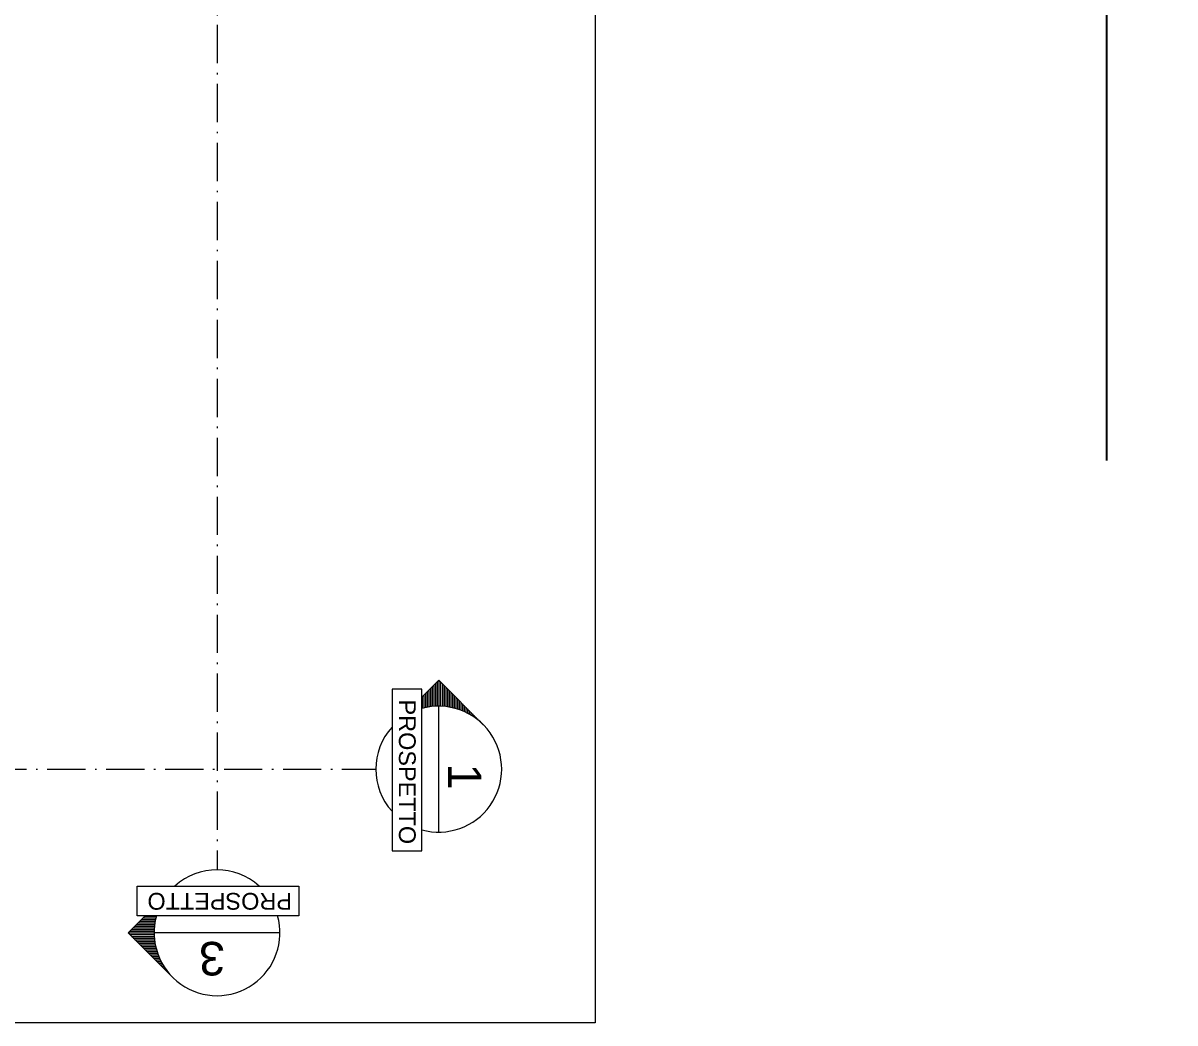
# Model space of a CAD drawing. Header units: millimetres. Extents: x -853320 to 19484, y -510814 to 9708.
# Drawn here: x 15869 to 19484, y 1031 to 4168 of the extents above; entities that cross this region are included whole.
import ezdxf
from ezdxf.enums import TextEntityAlignment as Align

# ---------------------------------------------------------------- set-up
doc = ezdxf.new("R2010")
doc.units = ezdxf.units.MM
doc.linetypes.add('CONTINUA', pattern=[0])
doc.linetypes.add('DASHDOT', pattern=[18.5, 12, -3, 0.5, -3])
doc.layers.add('DS_ST_quote 1_50', color=7, linetype='Continuous')
doc.layers.add('F_Sezioni', color=5, linetype='Continuous', lineweight=9)
doc.layers.add('F_Testi', color=7, linetype='Continuous', lineweight=5, true_color=0x136734)
doc.styles.add('ARIAL', font='arial.ttf')
doc.dimstyles.new('ISO-100', dxfattribs={"dimtxt": 100, "dimasz": 5, "dimexe": 0.25, "dimexo": 6, "dimgap": 6, "dimtad": 1, "dimtxsty": 'ARIAL', "dimblk": 'ARCHTICK', "dimcen": 2.5, "dimdle": 15, "dimse1": 1, "dimse2": 1, "dimclrd": 256, "dimclre": 256, "dimclrt": 256, "dimadec": 0, "dimazin": 0, "dimtfac": 1, "dimtmove": 0, "dimatfit": 3, "dimldrblk": 'ARCHTICK', "dimfxl": 1, "dimlwd": -1, "dimlwe": -1, "dimarcsym": 0})

# ---------------------------------------------------------------- blocks, each defined once
blk = doc.blocks.new('*X61')
at = {"color": 0}
for p, q in [((14.5883, 15.18), (14.589, 15.18)), ((14.5183, 15.11), (14.5391, 15.11)), ((14.5283, 15.12), (14.5448, 15.12)), ((14.5383, 15.13), (14.5509, 15.13)), ((14.5483, 15.14), (14.5575, 15.14)), ((14.5583, 15.15), (14.5646, 15.15)), ((14.5683, 15.16), (14.5722, 15.16)), ((14.5783, 15.17), (14.5803, 15.17)), ((14.4483, 15.04), (14.5092, 15.04)), ((14.4583, 15.05), (14.5125, 15.05)), ((14.4683, 15.06), (14.5161, 15.06)), ((14.4783, 15.07), (14.52, 15.07)), ((14.4883, 15.08), (14.5242, 15.08)), ((14.4983, 15.09), (14.5288, 15.09)), ((14.5083, 15.1), (14.5337, 15.1)), ((14.3783, 14.97), (14.4946, 14.97)), ((14.3883, 14.98), (14.4959, 14.98)), ((14.3983, 14.99), (14.4974, 14.99)), ((14.4083, 15), (14.4992, 15)), ((14.4183, 15.01), (14.5012, 15.01)), ((14.4283, 15.02), (14.5036, 15.02)), ((14.4383, 15.03), (14.5063, 15.03)), ((14.3383, 14.93), (14.4923, 14.93)), ((14.3457, 14.92), (14.4924, 14.92)), ((14.3483, 14.94), (14.4925, 14.94)), ((14.3557, 14.91), (14.4928, 14.91)), ((14.3583, 14.95), (14.4929, 14.95)), ((14.3657, 14.9), (14.4934, 14.9)), ((14.3683, 14.96), (14.4936, 14.96)), ((14.3757, 14.89), (14.4943, 14.89)), ((14.3857, 14.88), (14.4955, 14.88)), ((14.3957, 14.87), (14.497, 14.87)), ((14.4057, 14.86), (14.4987, 14.86)), ((14.4157, 14.85), (14.5007, 14.85)), ((14.4257, 14.84), (14.503, 14.84)), ((14.4357, 14.83), (14.5055, 14.83))]:
    blk.add_line(p, q, dxfattribs=at)
blk = doc.blocks.new('_ArchTick')
at = {"color": 0, "linetype": 'ByBlock', "const_width": 0.15}
blk.add_lwpolyline([(-0.5, -0.5), (0.5, 0.5)], dxfattribs=at)
blk = doc.blocks.new('*D146')
at = {"layer": 'Defpoints', "color": 0, "transparency": 16777216}
for p in [(5588.6, 7348.8), (19268.5, 2810.7), (19483.8, 2810.7)]:
    blk.add_point(p, dxfattribs=at)
at = {"layer": 'DS_ST_quote 1_50', "transparency": 16777216}
blk.add_line((19268.5, 7363.8), (19268.5, 2795.7), dxfattribs=at)
at = {"layer": 'DS_ST_quote 1_50', "transparency": 16777216, "xscale": 5, "yscale": 5, "zscale": 5}
for p, rotation in [((19268.5, 7348.8), 90), ((19268.5, 2810.7), 270)]:
    blk.add_blockref('_ArchTick', p, dxfattribs=dict(at, rotation=rotation))
at = {"layer": 'DS_ST_quote 1_50', "transparency": 16777216, "insert": (19202.4, 5079.7), "char_height": 100, "attachment_point": 5, "rotation": 90, "style": 'ARIAL'}
blk.add_mtext('4538,15', dxfattribs=at)

msp = doc.modelspace()

# ---------------------------------------------------------------- linework, layer by layer
at = {"layer": 'F_Sezioni', "color": 2, "linetype": 'CONTINUA', "lineweight": 15}
for p, q in [((17173.492, 2106.696), (17120.315, 2053.518)), ((17173.492, 2106.696), (17313.102, 1967.086)), ((17173.492, 1630.039), (17173.492, 2024.914)), ((16198.457, 1314.336), (16251.634, 1367.513)), ((16198.457, 1314.336), (16338.066, 1174.726)), ((16675.113, 1314.336), (16280.238, 1314.336))]:
    msp.add_line(p, q, dxfattribs=at)
at = {"layer": 'F_Sezioni', "color": 3, "linetype": 'DASHDOT', "lineweight": 15, "ltscale": 10}
for points in [[(16351.575, 8514.312), (16239.027, 8602.111), (16477.676, 8602.111), (16477.676, 1511.773)], [(1972.521, 1953.578), (1884.722, 2066.125), (1884.722, 1827.477), (16976.055, 1827.477)]]:
    msp.add_lwpolyline(points, dxfattribs=at)
at = {"layer": 'F_Sezioni', "color": 2}
for points in [[(17120.315, 2078.525), (17026.835, 2078.525), (17026.835, 1571.235), (17120.315, 1571.235)], [(16226.627, 1367.513), (16226.627, 1460.993), (16733.918, 1460.993), (16733.918, 1367.513)]]:
    msp.add_lwpolyline(points, close=True, dxfattribs=at)
at = {"layer": 'F_Sezioni', "color": 2, "linetype": 'CONTINUA', "lineweight": 15}
for centre, start, end in [((17173.492, 1827.477), 254.375075, 105.624925), ((17173.492, 1827.477), 137.970836, 222.029164), ((16477.676, 1314.336), 47.970836, 132.029164), ((16477.676, 1314.336), 164.375074, 15.624926)]:
    msp.add_arc(centre, 197.438, start, end, dxfattribs=at)
at = {"layer": 'F_Testi'}
msp.add_lwpolyline([(1358.513, 9708.34), (17663.857, 9708.34), (17663.857, 1031.418), (1358.513, 1031.418)], close=True, dxfattribs=at)
msp.add_lwpolyline([(1358.513, 9708.34), (17663.857, 9708.34), (17663.857, 1031.418), (1358.513, 1031.418)], close=True, dxfattribs=at)

# ---------------------------------------------------------------- block references
at = {"layer": 'F_Sezioni', "color": 2, "lineweight": 15, "extrusion": (0, 0, -1), "yscale": 526.5, "zscale": -526.5}
for p, xscale, rotation in [((-9313.531, 9655.125), -526.5, 90), ((-8650.028, 9174.297), 526.5, 180)]:
    msp.add_blockref('*X61', p, dxfattribs=dict(at, xscale=xscale, rotation=rotation))

# ---------------------------------------------------------------- texts
at = {"layer": 'F_Sezioni', "color": 2, "linetype": 'CONTINUA', "lineweight": 15, "style": 'ARIAL'}
for rotation, p in [(270, (17074.774, 1819.163)), (180, (16485.989, 1413.055))]:
    msp.add_attdef('PROSPETTO', text='', height=52.65, rotation=rotation, dxfattribs=at).set_placement(p, align=Align.MIDDLE)
at = {"layer": 'F_Testi', "linetype": 'Continuous', "style": 'ARIAL'}
for tag, rotation, p in [('1', 270, (17254.756, 1804.411)), ('3', 180, (16461.951, 1233.072))]:
    msp.add_attdef(tag, text='', height=105.3, rotation=rotation, dxfattribs=at).set_placement(p, align=Align.MIDDLE)

# ---------------------------------------------------------------- dimensions: what is measured, and where the dimension line sits
at = {"layer": 'DS_ST_quote 1_50', "color": 4}
dim = msp.add_linear_dim(base=(19268.5243, 2810.6601), p1=(5588.556, 7348.8148), p2=(19483.824, 2810.6601), angle=90, dimstyle='ISO-100', dxfattribs=at)
dim.commit()
dim.dimension.update_dxf_attribs({"geometry": '*D146', "text_midpoint": (19202.4288, 5079.7375)})

doc.saveas('drawing.dxf')
